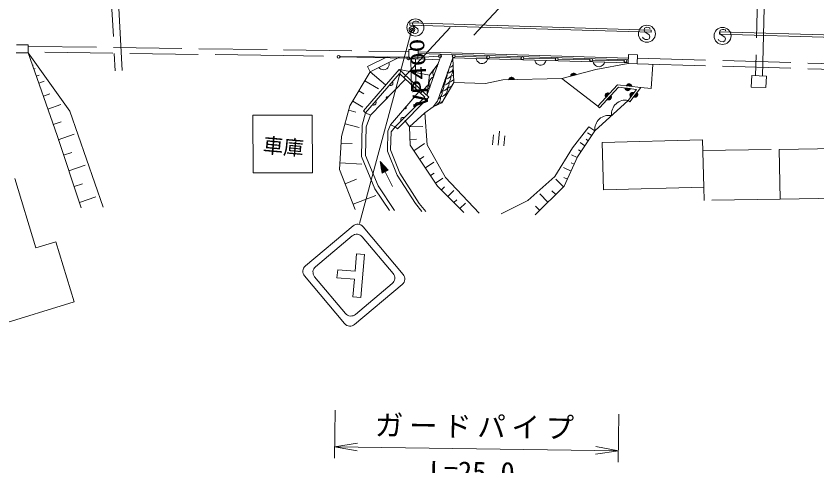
# Model space of a CAD drawing. Units: millimetres, scale not verified. Extents: x 40000 to 680000, y 20000 to 380000.
# Drawn here: x 337050 to 407446, y 259457 to 298992 of the extents above; entities that cross this region are included whole.
import ezdxf
from ezdxf.enums import TextEntityAlignment as Align

# ---------------------------------------------------------------- set-up
doc = ezdxf.new("R2010")
doc.units = ezdxf.units.MM
doc.header["$LTSCALE"] = 1000
doc.header["$PDMODE"] = 32
doc.header["$PDSIZE"] = 500
doc.linetypes.add('DASHED', pattern=[7.5, 6, -1.5])
doc.linetypes.add('DASHED_SPACED', pattern=[12, 6, -6])
for name, color, linetype, lineweight in [('M-BGD', 7, 'Continuous', 13), ('M-STR-HTXT', 7, 'Continuous', 13), ('M-STR-STRC', 7, 'Continuous', 13)]:
    doc.layers.add(name, color=color, linetype=linetype, lineweight=lineweight)
doc.styles.add('ＭＳ ゴシック', font='')
doc.styles.get('ＭＳ ゴシック').set_extended_font_data('MS Gothic')

# ---------------------------------------------------------------- blocks, each defined once
blk = doc.blocks.new('open_arrow')
at = {"color": 0, "linetype": 'Continuous', "lineweight": -2}
blk.add_lwpolyline([(7.5, 1.25), (0, 0), (7.5, -1.25)], dxfattribs=at)

msp = doc.modelspace()

# ---------------------------------------------------------------- linework, layer by layer
at = {"layer": 'M-BGD', "linetype": 'DASHED_SPACED'}
for p, q in [((371126, 293587), (388152, 311944)), ((389539, 310491), (372590, 292223)), ((371755, 295239), (371801, 292431)), ((372155, 295237), (372201, 292438)), ((371801, 292431), (372201, 292438)), ((357872, 290281), (363089, 290288)), ((357879, 285211), (357872, 290281)), ((363089, 290288), (363096, 285217)), ((397422, 287165), (404127, 287272)), ((363096, 285217), (357879, 285211))]:
    msp.add_line(p, q, dxfattribs=at)
at = {"layer": 'M-BGD', "linetype": 'DASHED'}
for p, q in [((344881, 310670), (345771, 294188)), ((346370, 294220), (345484, 310635)), ((402461, 310566), (402053, 293733)), ((402653, 293719), (403061, 310551)), ((329579, 296559), (338124, 296451)), ((329571, 295859), (338115, 295751))]:
    msp.add_line(p, q, dxfattribs=at)
at = {"layer": 'M-BGD'}
for p, q in [((372142, 298554), (371955, 298481)), ((372261, 298544), (372142, 298554)), ((372378, 298504), (372261, 298544)), ((372433, 298439), (372378, 298504)), ((371651, 298193), (371657, 298393)), ((392864, 297562), (371651, 298193)), ((392870, 297762), (371657, 298393)), ((371955, 298481), (371909, 298304)), ((371909, 298304), (371956, 298149)), ((371956, 298149), (372353, 297873)), ((372353, 297873), (372400, 297719)), ((392301, 297934), (392256, 297757)), ((392488, 298008), (392301, 297934)), ((392608, 297998), (392488, 298008)), ((392725, 297957), (392608, 297998)), ((392779, 297892), (392725, 297957)), ((399137, 297816), (398950, 297742)), ((399257, 297806), (399137, 297816)), ((399374, 297765), (399257, 297806)), ((371816, 297589), (371764, 297684)), ((371988, 297484), (371816, 297589)), ((372197, 297466), (371988, 297484)), ((372354, 297542), (372197, 297466)), ((372400, 297719), (372354, 297542)), ((392163, 297043), (392111, 297138)), ((392256, 297757), (392302, 297603)), ((392302, 297603), (392700, 297327)), ((392700, 297327), (392746, 297172)), ((392746, 297172), (392701, 296996)), ((392864, 297562), (392870, 297762)), ((398872, 297406), (398878, 297606)), ((434118, 296397), (398872, 297406)), ((434124, 296597), (398878, 297606)), ((398950, 297742), (398905, 297565)), ((398905, 297565), (398951, 297411)), ((398951, 297411), (399349, 297135)), ((399349, 297135), (399396, 296980)), ((399428, 297700), (399374, 297765)), ((338124, 296451), (338115, 295751)), ((392334, 296937), (392163, 297043)), ((392544, 296919), (392334, 296937)), ((392701, 296996), (392544, 296919)), ((398812, 296851), (398760, 296946)), ((398984, 296745), (398812, 296851)), ((399193, 296727), (398984, 296745)), ((399350, 296804), (399193, 296727)), ((399396, 296980), (399350, 296804)), ((371576, 295240), (371580, 296046)), ((371580, 296046), (372383, 296042)), ((372356, 295850), (390876, 295293)), ((372383, 296042), (372379, 295236)), ((390872, 295143), (372381, 295699)), ((365528, 295403), (371410, 295283)), ((369667, 295396), (367954, 294550)), ((368175, 294102), (370757, 295377)), ((372379, 295236), (371576, 295240)), ((371660, 295288), (374193, 295460)), ((372379, 295236), (374269, 295134)), ((374442, 295626), (373169, 292011)), ((374091, 291502), (375427, 295307)), ((375427, 295307), (375520, 293163)), ((375427, 295307), (390850, 294893)), ((375645, 295465), (378412, 295388)), ((377498, 295252), (377535, 295131)), ((377535, 295131), (377592, 295029)), ((377592, 295029), (377689, 294926)), ((378289, 294910), (378392, 295007)), ((378392, 295007), (378454, 295106)), ((378454, 295106), (378497, 295225)), ((378662, 295381), (381429, 295303)), ((381679, 295296), (384447, 295219)), ((382639, 295113), (382675, 294992)), ((382675, 294992), (382733, 294891)), ((383532, 294869), (383595, 294968)), ((383595, 294968), (383638, 295087)), ((384696, 295212), (387464, 295134)), ((387714, 295127), (390481, 295049)), ((387780, 294975), (387816, 294854)), ((390873, 295598), (390864, 294812)), ((391664, 295588), (390873, 295598)), ((391655, 294802), (391664, 295588)), ((338500, 294659), (338564, 294681)), ((338616, 294329), (338745, 294375)), ((370730, 294297), (367586, 290654)), ((368175, 294102), (367954, 294550)), ((368933, 294478), (369022, 294389)), ((369022, 294389), (369120, 294326)), ((369120, 294326), (369254, 294281)), ((369254, 294281), (369370, 294271)), ((369370, 294271), (369496, 294289)), ((369496, 294289), (369639, 294360)), ((369639, 294360), (369729, 294449)), ((369729, 294449), (369791, 294548)), ((369791, 294548), (369836, 294682)), ((369846, 294798), (369828, 294923)), ((369836, 294682), (369846, 294798)), ((373401, 293801), (370730, 294297)), ((373338, 291873), (370730, 294297)), ((373401, 293801), (374146, 294786)), ((377689, 294926), (377787, 294864)), ((377787, 294864), (377906, 294820)), ((377906, 294820), (378066, 294816)), ((378066, 294816), (378187, 294853)), ((378187, 294853), (378289, 294910)), ((382733, 294891), (382830, 294788)), ((382830, 294788), (382928, 294726)), ((382928, 294726), (383047, 294682)), ((383047, 294682), (383207, 294678)), ((383207, 294678), (383328, 294715)), ((383328, 294715), (383430, 294772)), ((383430, 294772), (383532, 294869)), ((388014, 294287), (385015, 293488)), ((387816, 294854), (387874, 294753)), ((387874, 294753), (387971, 294650)), ((387971, 294650), (388069, 294587)), ((390864, 294812), (388014, 294287)), ((388069, 294587), (388188, 294544)), ((388188, 294544), (388348, 294540)), ((388348, 294540), (388469, 294577)), ((388469, 294577), (388571, 294634)), ((388571, 294634), (388673, 294731)), ((388673, 294731), (388736, 294830)), ((388736, 294830), (388779, 294948)), ((390864, 294812), (391655, 294802)), ((392877, 292610), (393030, 294743)), ((338832, 293716), (339074, 293801)), ((370750, 293937), (367775, 290491)), ((369521, 292933), (368175, 294102)), ((372978, 291866), (370750, 293937)), ((373169, 292011), (373401, 293801)), ((380400, 293508), (380449, 293559)), ((380449, 293559), (380499, 293590)), ((380739, 293565), (380459, 293560)), ((380499, 293590), (380558, 293611)), ((380519, 293591), (380679, 293594)), ((380558, 293611), (380638, 293613)), ((380638, 293613), (380699, 293594)), ((380699, 293594), (380749, 293565)), ((380749, 293565), (380800, 293516)), ((386288, 293827), (385805, 293699)), ((385805, 293699), (385809, 293762)), ((385809, 293762), (385825, 293818)), ((385814, 293743), (386259, 293861)), ((386229, 293894), (385823, 293786)), ((385825, 293818), (385860, 293879)), ((385842, 293833), (386190, 293925)), ((385860, 293879), (385901, 293921)), ((386141, 293954), (385870, 293882)), ((385901, 293921), (385954, 293956)), ((385920, 293926), (386075, 293967)), ((385954, 293956), (386031, 293976)), ((386031, 293976), (386094, 293972)), ((386094, 293972), (386150, 293956)), ((386150, 293956), (386212, 293921)), ((386212, 293921), (386253, 293880)), ((386253, 293880), (386288, 293827)), ((401711, 293752), (401671, 292753)), ((402996, 293700), (401711, 293752)), ((402955, 292701), (402996, 293700)), ((339048, 293103), (339532, 293273)), ((367704, 293308), (368909, 292593)), ((368202, 290272), (371267, 293456)), ((369875, 292924), (369922, 292905)), ((369922, 292905), (369968, 292897)), ((369968, 292897), (370024, 292901)), ((370024, 292901), (370069, 292916)), ((370069, 292916), (370112, 292941)), ((370112, 292941), (370154, 292990)), ((370163, 293183), (370137, 293227)), ((370154, 292990), (370173, 293037)), ((370177, 293139), (370163, 293183)), ((370173, 293037), (370181, 293083)), ((370181, 293083), (370177, 293139)), ((375520, 293163), (374486, 291373)), ((378313, 293074), (375520, 293163)), ((379849, 293388), (378313, 293074)), ((385015, 293488), (379849, 293388)), ((380353, 293397), (380371, 293458)), ((380852, 293407), (380353, 293397)), ((380371, 293458), (380400, 293508)), ((380372, 293438), (380832, 293447)), ((380811, 293486), (380391, 293478)), ((380420, 293519), (380780, 293526)), ((380800, 293516), (380831, 293467)), ((380831, 293467), (380852, 293407)), ((388176, 291069), (385015, 293488)), ((389916, 292953), (388176, 291069)), ((391965, 292699), (389916, 292953)), ((390692, 292857), (390719, 292914)), ((391188, 292795), (390692, 292857)), ((390717, 292894), (391173, 292837)), ((390719, 292914), (390755, 292960)), ((391158, 292880), (390742, 292931)), ((390755, 292960), (390811, 293003)), ((390776, 292967), (391134, 292923)), ((390811, 293003), (390864, 293027)), ((391099, 292968), (390821, 293002)), ((390864, 293027), (390926, 293039)), ((390884, 293024), (391043, 293005)), ((390926, 293039), (391006, 293030)), ((391006, 293030), (391063, 293002)), ((391063, 293002), (391109, 292966)), ((391109, 292966), (391152, 292911)), ((391152, 292911), (391176, 292857)), ((391176, 292857), (391188, 292795)), ((339451, 291960), (340024, 292162)), ((367173, 292415), (367624, 292147)), ((369961, 289440), (372465, 292343)), ((389993, 292742), (388323, 290933)), ((389023, 292222), (388833, 292017)), ((388836, 291960), (389080, 292225)), ((389130, 292220), (388845, 291911)), ((388852, 292081), (388961, 292199)), ((388861, 291869), (389173, 292207)), ((388864, 292124), (388919, 292183)), ((389215, 292195), (388876, 291827)), ((388919, 292183), (388974, 292213)), ((388974, 292213), (389030, 292230)), ((389030, 292230), (389101, 292233)), ((389101, 292233), (389158, 292221)), ((389158, 292221), (389215, 292195)), ((391593, 292544), (389993, 292742)), ((390545, 292674), (391041, 292612)), ((390557, 292612), (390545, 292674)), ((390581, 292558), (390557, 292612)), ((391016, 292575), (390560, 292631)), ((390575, 292589), (390991, 292538)), ((390624, 292502), (390581, 292558)), ((390957, 292502), (390600, 292546)), ((390670, 292467), (390624, 292502)), ((390634, 292501), (390912, 292467)), ((390727, 292439), (390670, 292467)), ((390849, 292444), (390690, 292464)), ((390807, 292429), (390727, 292439)), ((390869, 292442), (390807, 292429)), ((390851, 291578), (391593, 292544)), ((390922, 292466), (390869, 292442)), ((390978, 292509), (390922, 292466)), ((391014, 292555), (390978, 292509)), ((391009, 291456), (391965, 292699)), ((391180, 292269), (391010, 292047)), ((391010, 292097), (391031, 292157)), ((391041, 292612), (391014, 292555)), ((391017, 291991), (391236, 292277)), ((391022, 292113), (391120, 292240)), ((391286, 292276), (391030, 291943)), ((391031, 292157), (391080, 292221)), ((391050, 291903), (391330, 292268)), ((391374, 292259), (391069, 291863)), ((391080, 292221), (391132, 292256)), ((391132, 292256), (391186, 292277)), ((391186, 292277), (391257, 292286)), ((391257, 292286), (391314, 292280)), ((391314, 292280), (391374, 292259)), ((391335, 291879), (391639, 292276)), ((391659, 292236), (391379, 291871)), ((391422, 291862), (391678, 292195)), ((391692, 292147), (391472, 291862)), ((391639, 292276), (391675, 292223)), ((391675, 292223), (391696, 292169)), ((391696, 292169), (391705, 292099)), ((391965, 292699), (392877, 292610)), ((401671, 292753), (402955, 292701)), ((366642, 291522), (367544, 290986)), ((368675, 291460), (368649, 291504)), ((368690, 291416), (368675, 291460)), ((369595, 291811), (369600, 291833)), ((369595, 291782), (369595, 291811)), ((369601, 291760), (369595, 291782)), ((369598, 291791), (369698, 291895)), ((369675, 291894), (369598, 291813)), ((369600, 291833), (369611, 291856)), ((369718, 291892), (369601, 291771)), ((369613, 291737), (369601, 291760)), ((369606, 291839), (369650, 291885)), ((369607, 291754), (369735, 291887)), ((369611, 291856), (369633, 291879)), ((369752, 291881), (369613, 291737)), ((369633, 291879), (369655, 291891)), ((369655, 291891), (369678, 291897)), ((369678, 291897), (369706, 291898)), ((369706, 291898), (369729, 291892)), ((369729, 291892), (369752, 291881)), ((370387, 289264), (372978, 291866)), ((370565, 289088), (373338, 291873)), ((373704, 290999), (374091, 291502)), ((388827, 292009), (388838, 292066)), ((388829, 291939), (388827, 292009)), ((388846, 291883), (388829, 291939)), ((388838, 292066), (388864, 292124)), ((388876, 291827), (388846, 291883)), ((388989, 291654), (389328, 292021)), ((389046, 291628), (388989, 291654)), ((389343, 291979), (389031, 291641)), ((389103, 291616), (389046, 291628)), ((389074, 291629), (389359, 291938)), ((389174, 291619), (389103, 291616)), ((389368, 291888), (389124, 291624)), ((389230, 291635), (389174, 291619)), ((389181, 291626), (389371, 291832)), ((389285, 291666), (389230, 291635)), ((389352, 291768), (389243, 291650)), ((389340, 291725), (389285, 291666)), ((389328, 292021), (389358, 291966)), ((389366, 291782), (389340, 291725)), ((389358, 291966), (389375, 291910)), ((389377, 291839), (389366, 291782)), ((389375, 291910), (389377, 291839)), ((391009, 291456), (390851, 291578)), ((391004, 292039), (391010, 292097)), ((391013, 291969), (391004, 292039)), ((391034, 291915), (391013, 291969)), ((391069, 291863), (391034, 291915)), ((391394, 291859), (391335, 291879)), ((391452, 291852), (391394, 291859)), ((391522, 291861), (391452, 291852)), ((391577, 291883), (391522, 291861)), ((391529, 291869), (391699, 292091)), ((391629, 291918), (391577, 291883)), ((391686, 292025), (391589, 291898)), ((391678, 291981), (391629, 291918)), ((391699, 292041), (391678, 291981)), ((391705, 292099), (391699, 292041)), ((339854, 290818), (340999, 291221)), ((368388, 291201), (368435, 291182)), ((368435, 291182), (368481, 291174)), ((368481, 291174), (368537, 291178)), ((368537, 291178), (368581, 291193)), ((368581, 291193), (368625, 291218)), ((368625, 291218), (368667, 291267)), ((368667, 291267), (368686, 291314)), ((368686, 291314), (368694, 291360)), ((368694, 291360), (368690, 291416)), ((371187, 290861), (371317, 291012)), ((371210, 290851), (371187, 290861)), ((371324, 290996), (371204, 290857)), ((371233, 290847), (371210, 290851)), ((371222, 290852), (371331, 290979)), ((371261, 290849), (371233, 290847)), ((371336, 290960), (371241, 290851)), ((371284, 290857), (371261, 290849)), ((371264, 290852), (371337, 290937)), ((371305, 290870), (371284, 290857)), ((371331, 290911), (371289, 290863)), ((371326, 290894), (371305, 290870)), ((371317, 291012), (371330, 290991)), ((371336, 290917), (371326, 290894)), ((371330, 290991), (371338, 290968)), ((371340, 290940), (371336, 290917)), ((371338, 290968), (371340, 290940)), ((372167, 291266), (372155, 291221)), ((372155, 291221), (372155, 291164)), ((372155, 291164), (372167, 291119)), ((372189, 291311), (372167, 291266)), ((372167, 291119), (372190, 291074)), ((372234, 291357), (372189, 291311)), ((372279, 291379), (372234, 291357)), ((372325, 291391), (372279, 291379)), ((372381, 291391), (372325, 291391)), ((372427, 291380), (372381, 291391)), ((372472, 291357), (372427, 291380)), ((373704, 290999), (372967, 290490)), ((374486, 291373), (373704, 290999)), ((388323, 290933), (388176, 291069)), ((366289, 290728), (366914, 290559)), ((367586, 290654), (367775, 290491)), ((367775, 290491), (368202, 290272)), ((370939, 290056), (370894, 290011)), ((370984, 290079), (370939, 290056)), ((371029, 290090), (370984, 290079)), ((371086, 290090), (371029, 290090)), ((371131, 290079), (371086, 290090)), ((371176, 290056), (371131, 290079)), ((372967, 290490), (371644, 289265)), ((340314, 289473), (341013, 289709)), ((365967, 289534), (367218, 289197)), ((369961, 289440), (370387, 289264)), ((370871, 289965), (370860, 289920)), ((370860, 289920), (370860, 289863)), ((370860, 289863), (370871, 289818)), ((370894, 290011), (370871, 289965)), ((370871, 289818), (370894, 289773)), ((371644, 289265), (371230, 289810)), ((370387, 289264), (370565, 289088)), ((371645, 289248), (372806, 289275)), ((379432, 287631), (379541, 288876)), ((387650, 288494), (387292, 288733)), ((340768, 288127), (342167, 288599)), ((371670, 288145), (372235, 288159)), ((378934, 287675), (379011, 288546)), ((379931, 287588), (380007, 288459)), ((387348, 288040), (387169, 288160)), ((365628, 287835), (366589, 287778)), ((372015, 287144), (372951, 287777)), ((386707, 287079), (386494, 287222)), ((387046, 287587), (386619, 287872)), ((341230, 286761), (341942, 287001)), ((372523, 286393), (372889, 286641)), ((386378, 286566), (385861, 286800)), ((341691, 285394), (343115, 285875)), ((365526, 286098), (367448, 285984)), ((369050, 286210), (369224, 285181)), ((369050, 286210), (369762, 285447)), ((369050, 286210), (369493, 285314)), ((369439, 285287), (369085, 286004)), ((369547, 285340), (369192, 286057)), ((369335, 285905), (369601, 285367)), ((373031, 285642), (373763, 286137)), ((386108, 285970), (385850, 286087)), ((369120, 285798), (369386, 285261)), ((369332, 285234), (369154, 285592)), ((369189, 285387), (369278, 285207)), ((369224, 285181), (369762, 285447)), ((369655, 285394), (369477, 285752)), ((369493, 285314), (370135, 284016)), ((369620, 285600), (369708, 285420)), ((373481, 284976), (373794, 285187)), ((385839, 285375), (385176, 285675)), ((336939, 284715), (338799, 278628)), ((365975, 284257), (366986, 284645)), ((373932, 284310), (374558, 284733)), ((385164, 283971), (384506, 284643)), ((385516, 284662), (385185, 284812)), ((342159, 284007), (342884, 284252)), ((374444, 283710), (374706, 283971)), ((342627, 282620), (344077, 283109)), ((366668, 282454), (368688, 283230)), ((375001, 283149), (375526, 283669)), ((383802, 282639), (383079, 283378)), ((384483, 283305), (384154, 283641)), ((375535, 282610), (375783, 282856)), ((376070, 282071), (376566, 282563)), ((383068, 281920), (382707, 282290)), ((338799, 278628), (340537, 279147)), ((340537, 279147), (342152, 273876)), ((342152, 273876), (331572, 270635))]:
    msp.add_line(p, q, dxfattribs=at)
for points in [[(342787, 282146), (340678, 288480), (338115, 295751), (341780, 290626), (344710, 282204)], [(368175, 294102), (366387, 291092), (365662, 288399), (365491, 285518), (366847, 281987)], [(390851, 291578), (387927, 288910), (386407, 286629), (385234, 284040), (382670, 281531)], [(367775, 290491), (367465, 289398), (367410, 286662), (368589, 283815), (369869, 281909)], [(368202, 290272), (367826, 289270), (367767, 286730), (368889, 284076), (370306, 281896)], [(372967, 290490), (373175, 287681), (374807, 284798), (377742, 281676)], [(372708, 281825), (372160, 282515), (370563, 285015), (369714, 287122), (369726, 288872), (369961, 289440)], [(370387, 289264), (370014, 288814), (369953, 287243), (370773, 285181), (372475, 282509), (373065, 281815)], [(371644, 289265), (371682, 287637), (374108, 284049), (376422, 281715)], [(387927, 288910), (387381, 289252), (385949, 287420), (384406, 284888), (382045, 282795), (379683, 281619)]]:
    msp.add_lwpolyline(points, dxfattribs=at)
at = {"layer": 'M-BGD', "linetype": 'DASHED'}
for points in [[(371577, 295365), (360566, 295521), (338119, 295823)], [(338126, 296323), (360573, 296021), (371579, 295865)], [(391661, 295296), (434687, 294055), (462731, 293272)], [(391643, 294796), (434673, 293556), (462717, 292772)]]:
    msp.add_lwpolyline(points, dxfattribs=at)
at = {"layer": 'M-BGD'}
for points in [[(388569, 287889), (397397, 288120), (397506, 283941), (388678, 283710)], [(404127, 287272), (412556, 287416), (412631, 283033), (404201, 282889)]]:
    msp.add_lwpolyline(points, close=True, dxfattribs=at)
at = {"layer": 'M-BGD', "linetype": 'DASHED_SPACED'}
msp.add_lwpolyline([(404201, 282889), (397531, 282797), (397506, 283941)], dxfattribs=at)
at = {"layer": 'M-BGD'}
for centre, radius in [((372152, 297981), 750), ((371848, 297808), 250), ((371848, 297808), 125), ((392498, 297435), 750), ((399148, 297243), 750), ((365403, 295405), 125), ((371535, 295280), 125), ((374318, 295468), 125), ((375520, 295469), 125), ((378537, 295384), 125), ((381554, 295300), 125), ((384571, 295215), 125), ((387589, 295130), 125), ((390606, 295046), 125)]:
    msp.add_circle(centre, radius, dxfattribs=at)
for centre, radius, start, end in [((375124, 295704), 725, 285.76621, 295.64403), ((374411, 293957), 725, 154.12205, 204.19171), ((374411, 293957), 725, 116.98607, 131.65783), ((374743, 294900), 725, 198.72935, 204.19171), ((374832, 294667), 725, 279.4435, 331.53005), ((374369, 294393), 725, 324.18458, 357.12017), ((374978, 295186), 725, 282.55049, 311.19762), ((374079, 293014), 725, 116.98607, 204.19171), ((374056, 293552), 725, 116.98607, 120.97015), ((374388, 294495), 725, 202.33426, 204.19171), ((374540, 293631), 725, 278.85996, 6.0656), ((374223, 293874), 725, 316.46169, 4.84306), ((374686, 294149), 725, 278.85996, 6.0656), ((375150, 294424), 725, 278.85996, 298.26416), ((375296, 294942), 725, 278.85996, 284.18497), ((373724, 292609), 725, 116.98607, 123.39045), ((374056, 293552), 725, 192.4913, 204.19171), ((373931, 292838), 725, 305.59745, 6.0656), ((374394, 293112), 725, 278.85996, 6.0656), ((374077, 293356), 725, 310.58013, 6.0656), ((375004, 293905), 725, 278.85996, 314.3238), ((373746, 292071), 725, 116.98607, 133.82103), ((373785, 292319), 725, 301.16902, 6.0656), ((374248, 292594), 725, 278.85996, 6.0656), ((374102, 292076), 725, 349.41274, 6.0656), ((374711, 292869), 725, 278.85996, 289.66161), ((374857, 293387), 725, 278.85996, 310.95792), ((373639, 291801), 725, 280.66918, 6.0656), ((374102, 292076), 725, 278.85996, 310.58417), ((390611, 290372), 1229, 78.77738, 186.00484), ((373030, 291008), 725, 1.16149, 4.25639), ((373493, 291283), 725, 356.94489, 6.0656), ((389150, 289038), 1229, 78.77738, 186.00484)]:
    msp.add_arc(centre, radius, start, end, dxfattribs=at)
msp.add_point((371848, 297808), dxfattribs=at)
at = {"layer": 'M-STR-HTXT'}
for p, q in [((365088, 264374), (365029, 260152)), ((390041, 264020), (389982, 259799)), ((365043, 261152), (389996, 260799))]:
    msp.add_line(p, q, dxfattribs=at)
at = {"layer": 'M-STR-STRC'}
for p, q in [((371848, 297808), (367232, 280750)), ((366673, 280556), (362487, 277043)), ((367561, 280478), (371074, 276292)), ((366596, 279669), (363374, 276965)), ((370186, 276369), (367483, 279591)), ((366851, 276567), (366985, 278099)), ((367688, 278037), (366985, 278099)), ((367688, 278037), (367359, 274272)), ((365258, 275998), (365320, 276701)), ((365320, 276701), (366851, 276567)), ((362409, 276155), (365922, 271969)), ((366000, 272856), (363296, 276078)), ((365258, 275998), (366790, 275864)), ((366790, 275864), (366656, 274333)), ((370996, 275404), (366810, 271891)), ((370109, 275482), (366887, 272779)), ((367359, 274272), (366656, 274333))]:
    msp.add_line(p, q, dxfattribs=at)
for centre, start, end in [((367078, 280074), 40, 130), ((367001, 279186), 40, 130.00015), ((362891, 276560), 130, 220), ((363779, 276483), 130.00016, 219.99989), ((369704, 275964), 309.99995, 40), ((370591, 275887), 310, 40), ((366482, 273261), 219.99989, 309.99995), ((366405, 272374), 220, 310)]:
    msp.add_arc(centre, 630, start, end, dxfattribs=at)

# ---------------------------------------------------------------- block references
at = {"layer": 'M-STR-HTXT', "xscale": 267, "yscale": 267}
for p, rotation in [((365043, 261152), 359.2), ((389996, 260799), 179.2)]:
    msp.add_blockref('open_arrow', p, dxfattribs=dict(at, rotation=rotation))

# ---------------------------------------------------------------- texts
at = {"layer": 'M-BGD', "style": 'ＭＳ ゴシック', "width": 1.35}
msp.add_text('VP400', height=1320, rotation=93.686, dxfattribs=at).set_placement((372435, 293980), align=Align.MIDDLE_CENTER)
at = {"layer": 'M-BGD', "style": 'ＭＳ ゴシック'}
msp.add_text('車庫', height=1320, rotation=355, dxfattribs=at).set_placement((360550, 287519), align=Align.MIDDLE_CENTER)
at = {"layer": 'M-STR-HTXT', "style": 'ＭＳ ゴシック'}
msp.add_text('L=25.0', height=1833, rotation=359.188, dxfattribs=at).set_placement((377118, 257474), align=Align.BOTTOM_CENTER)
at = {"layer": 'M-STR-HTXT', "insert": (377590, 262877), "char_height": 1833, "attachment_point": 5, "rotation": 359.188, "style": 'ＭＳ ゴシック'}
msp.add_mtext('\\T1.2;ガードパイプ', dxfattribs=at)

doc.saveas('drawing.dxf')
